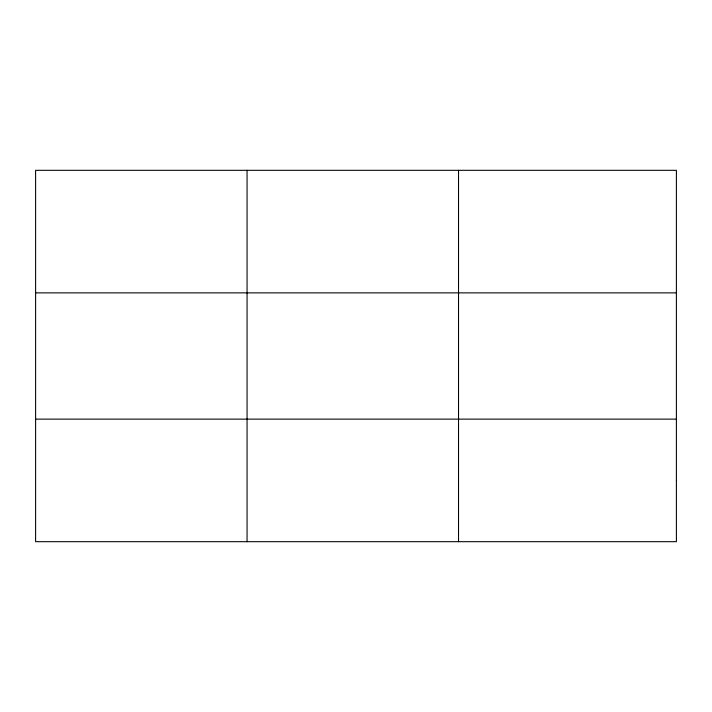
<?xml version="1.0" encoding="UTF-8"?>
<svg xmlns="http://www.w3.org/2000/svg" width="712" height="712" viewBox="0 0 712 712"><rect width="100%" height="100%" fill="white"/><g stroke="black" fill="none" stroke-linecap="round" stroke-linejoin="round"><path stroke-width="1.07" d="M247.064 170.319L247.064 541.681M458.528 170.319L458.528 541.681M35.6 292.872L676.4 292.872M35.6 419.128L676.4 419.128M676.4 480.404L676.4 541.681L35.6 541.681L35.6 170.319L676.4 170.319L676.4 480.404"/></g></svg>
